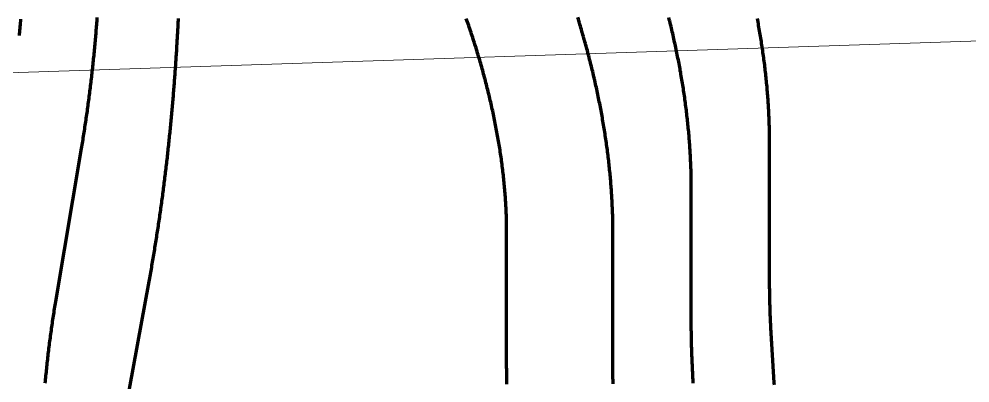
# Model space of a CAD drawing. Header units: millimetres. Extents: x 0 to 841, y 0 to 594.
# Drawn here: x 224.1 to 266.16, y 363.06 to 379.16 of the extents above; entities that cross this region are included whole.
import ezdxf

# ---------------------------------------------------------------- set-up
doc = ezdxf.new("R2010")
doc.units = ezdxf.units.MM
doc.layers.add('01-VISIBLE', color=7, linetype='CONTINUOUS', lineweight=70)
doc.layers.add('08-FINA', color=5, linetype='CONTINUOUS', lineweight=18)

msp = doc.modelspace()

# ---------------------------------------------------------------- linework, layer by layer
at = {"layer": '01-VISIBLE'}
for p, q in [((224.163, 379.163), (224.14, 378.909)), ((257.297, 367.833), (257.297, 373.775)), ((226.847, 373.432), (225.708, 366.664)), ((253.832, 365.982), (253.832, 371.774)), ((245.667, 363.833), (245.667, 369.774)), ((250.367, 363.833), (250.367, 369.774)), ((229.836, 367.548), (227.802, 356.491)), ((257.508, 363.062), (257.397, 364.787))]:
    msp.add_line(p, q, dxfattribs=at)
for points in [[(227.545, 379.231), (227.539, 379.151), (227.533, 379.071), (227.527, 378.991), (227.52, 378.911), (227.514, 378.832), (227.507, 378.752), (227.501, 378.672), (227.494, 378.592), (227.487, 378.513), (227.48, 378.433), (227.473, 378.353), (227.466, 378.273), (227.459, 378.194), (227.452, 378.114), (227.444, 378.034), (227.437, 377.955), (227.429, 377.875), (227.422, 377.795), (227.414, 377.716), (227.406, 377.636), (227.398, 377.556), (227.39, 377.477), (227.382, 377.397), (227.374, 377.318), (227.365, 377.238), (227.357, 377.158), (227.348, 377.079), (227.34, 376.999), (227.331, 376.92), (227.322, 376.84), (227.313, 376.761), (227.304, 376.681), (227.295, 376.602), (227.286, 376.522), (227.277, 376.443), (227.267, 376.363), (227.258, 376.284), (227.248, 376.204), (227.238, 376.125), (227.229, 376.045), (227.219, 375.966), (227.209, 375.887), (227.198, 375.807), (227.188, 375.728), (227.178, 375.649), (227.167, 375.569), (227.157, 375.49), (227.146, 375.411), (227.136, 375.331), (227.125, 375.252), (227.114, 375.173), (227.103, 375.093), (227.092, 375.014), (227.08, 374.935), (227.069, 374.856), (227.058, 374.776), (227.046, 374.697), (227.034, 374.618), (227.023, 374.539), (227.011, 374.46), (226.999, 374.381), (226.987, 374.302), (226.975, 374.222), (226.962, 374.143), (226.95, 374.064), (226.937, 373.985), (226.925, 373.906), (226.912, 373.827), (226.899, 373.748), (226.886, 373.669), (226.873, 373.59), (226.86, 373.511), (226.847, 373.432)], [(231.136, 379.185), (231.132, 379.104), (231.128, 379.024), (231.124, 378.944), (231.12, 378.864), (231.115, 378.784), (231.111, 378.704), (231.107, 378.624), (231.102, 378.543), (231.098, 378.463), (231.093, 378.383), (231.089, 378.303), (231.084, 378.223), (231.079, 378.143), (231.074, 378.063), (231.069, 377.983), (231.065, 377.903), (231.06, 377.822), (231.055, 377.742), (231.049, 377.662), (231.044, 377.582), (231.039, 377.502), (231.034, 377.422), (231.028, 377.342), (231.023, 377.262), (231.017, 377.182), (231.012, 377.102), (231.006, 377.022), (231.001, 376.942), (230.995, 376.862), (230.989, 376.782), (230.983, 376.701), (230.977, 376.621), (230.971, 376.541), (230.965, 376.461), (230.959, 376.381), (230.953, 376.301), (230.947, 376.221), (230.94, 376.141), (230.934, 376.061), (230.928, 375.981), (230.921, 375.901), (230.914, 375.821), (230.908, 375.741), (230.901, 375.661), (230.894, 375.581), (230.888, 375.501), (230.881, 375.422), (230.874, 375.342), (230.867, 375.262), (230.859, 375.182), (230.852, 375.102), (230.845, 375.022), (230.838, 374.942), (230.83, 374.862), (230.823, 374.782), (230.815, 374.702), (230.808, 374.622), (230.8, 374.542), (230.792, 374.463), (230.785, 374.383), (230.777, 374.303), (230.769, 374.223), (230.761, 374.143), (230.753, 374.063), (230.745, 373.983), (230.736, 373.904), (230.728, 373.824), (230.72, 373.744), (230.711, 373.664), (230.703, 373.584), (230.694, 373.504), (230.686, 373.425), (230.677, 373.345), (230.668, 373.265), (230.659, 373.185), (230.65, 373.106), (230.642, 373.026), (230.632, 372.946), (230.623, 372.866), (230.614, 372.787), (230.605, 372.707), (230.595, 372.627), (230.586, 372.548), (230.577, 372.468), (230.567, 372.388), (230.557, 372.308), (230.548, 372.229), (230.538, 372.149), (230.528, 372.07), (230.518, 371.99), (230.508, 371.91), (230.498, 371.831), (230.488, 371.751), (230.478, 371.671), (230.467, 371.592), (230.457, 371.512), (230.446, 371.433), (230.436, 371.353), (230.425, 371.274), (230.414, 371.194), (230.404, 371.115), (230.393, 371.035), (230.382, 370.955), (230.371, 370.876), (230.36, 370.796), (230.349, 370.717), (230.337, 370.638), (230.326, 370.558), (230.315, 370.479), (230.303, 370.399), (230.292, 370.32), (230.28, 370.24), (230.268, 370.161), (230.257, 370.082), (230.245, 370.002), (230.233, 369.923), (230.221, 369.844), (230.209, 369.764), (230.196, 369.685), (230.184, 369.606), (230.172, 369.526), (230.159, 369.447), (230.147, 369.368), (230.134, 369.288), (230.121, 369.209), (230.109, 369.13), (230.096, 369.051), (230.083, 368.972), (230.07, 368.892), (230.057, 368.813), (230.044, 368.734), (230.03, 368.655), (230.017, 368.576), (230.004, 368.497), (229.99, 368.418), (229.976, 368.338), (229.963, 368.259), (229.949, 368.18), (229.935, 368.101), (229.921, 368.022), (229.907, 367.943), (229.893, 367.864), (229.879, 367.785), (229.864, 367.706), (229.85, 367.627), (229.836, 367.548)], [(245.667, 369.774), (245.667, 369.854), (245.667, 369.934), (245.666, 370.014), (245.665, 370.094), (245.663, 370.174), (245.662, 370.255), (245.659, 370.335), (245.657, 370.415), (245.654, 370.495), (245.651, 370.575), (245.648, 370.655), (245.644, 370.735), (245.641, 370.815), (245.636, 370.895), (245.632, 370.975), (245.627, 371.055), (245.622, 371.135), (245.617, 371.215), (245.611, 371.295), (245.605, 371.375), (245.599, 371.455), (245.593, 371.535), (245.586, 371.614), (245.579, 371.694), (245.572, 371.774), (245.564, 371.854), (245.556, 371.934), (245.548, 372.013), (245.54, 372.093), (245.532, 372.173), (245.523, 372.252), (245.514, 372.332), (245.504, 372.411), (245.495, 372.491), (245.485, 372.571), (245.475, 372.65), (245.465, 372.729), (245.454, 372.809), (245.443, 372.888), (245.432, 372.968), (245.421, 373.047), (245.41, 373.126), (245.398, 373.206), (245.386, 373.285), (245.374, 373.364), (245.361, 373.443), (245.349, 373.522), (245.336, 373.601), (245.323, 373.68), (245.309, 373.759), (245.296, 373.838), (245.282, 373.917), (245.268, 373.996), (245.254, 374.075), (245.239, 374.154), (245.225, 374.233), (245.21, 374.311), (245.195, 374.39), (245.18, 374.469), (245.164, 374.547), (245.148, 374.626), (245.132, 374.704), (245.116, 374.783), (245.1, 374.861), (245.084, 374.94), (245.067, 375.018), (245.05, 375.096), (245.033, 375.175), (245.015, 375.253), (244.998, 375.331), (244.98, 375.409), (244.962, 375.487), (244.944, 375.565), (244.926, 375.643), (244.907, 375.721), (244.888, 375.799), (244.869, 375.877), (244.85, 375.955), (244.831, 376.033), (244.811, 376.11), (244.792, 376.188), (244.772, 376.266), (244.752, 376.343), (244.732, 376.421), (244.711, 376.498), (244.69, 376.576), (244.67, 376.653), (244.649, 376.73), (244.627, 376.808), (244.606, 376.885), (244.584, 376.962), (244.563, 377.039), (244.541, 377.116), (244.519, 377.193), (244.496, 377.27), (244.474, 377.347), (244.451, 377.424), (244.428, 377.501), (244.405, 377.577), (244.382, 377.654), (244.359, 377.731), (244.335, 377.807), (244.312, 377.884), (244.288, 377.96), (244.264, 378.037), (244.239, 378.113), (244.215, 378.19), (244.19, 378.266), (244.166, 378.342), (244.141, 378.418), (244.116, 378.494), (244.09, 378.57), (244.065, 378.646), (244.039, 378.722), (244.013, 378.798), (243.988, 378.874), (243.961, 378.95), (243.935, 379.025), (243.909, 379.101), (243.882, 379.176)], [(250.367, 369.774), (250.367, 369.854), (250.367, 369.934), (250.366, 370.014), (250.365, 370.094), (250.364, 370.175), (250.363, 370.255), (250.361, 370.335), (250.359, 370.415), (250.357, 370.495), (250.354, 370.575), (250.352, 370.655), (250.349, 370.735), (250.345, 370.815), (250.342, 370.896), (250.338, 370.976), (250.334, 371.056), (250.33, 371.136), (250.326, 371.216), (250.321, 371.296), (250.316, 371.376), (250.311, 371.456), (250.306, 371.536), (250.3, 371.616), (250.294, 371.696), (250.288, 371.775), (250.282, 371.855), (250.276, 371.935), (250.269, 372.015), (250.262, 372.095), (250.255, 372.175), (250.247, 372.255), (250.24, 372.334), (250.232, 372.414), (250.224, 372.494), (250.215, 372.574), (250.207, 372.653), (250.198, 372.733), (250.189, 372.813), (250.18, 372.892), (250.171, 372.972), (250.161, 373.051), (250.152, 373.131), (250.142, 373.211), (250.131, 373.29), (250.121, 373.369), (250.11, 373.449), (250.1, 373.528), (250.089, 373.608), (250.077, 373.687), (250.066, 373.766), (250.054, 373.846), (250.043, 373.925), (250.031, 374.004), (250.018, 374.083), (250.006, 374.163), (249.993, 374.242), (249.981, 374.321), (249.968, 374.4), (249.954, 374.479), (249.941, 374.558), (249.927, 374.637), (249.914, 374.716), (249.9, 374.795), (249.886, 374.874), (249.871, 374.953), (249.857, 375.032), (249.842, 375.11), (249.827, 375.189), (249.812, 375.268), (249.797, 375.346), (249.782, 375.425), (249.766, 375.504), (249.75, 375.582), (249.734, 375.661), (249.718, 375.739), (249.702, 375.818), (249.685, 375.896), (249.669, 375.975), (249.652, 376.053), (249.635, 376.131), (249.617, 376.21), (249.6, 376.288), (249.582, 376.366), (249.565, 376.444), (249.547, 376.522), (249.529, 376.6), (249.51, 376.678), (249.492, 376.756), (249.473, 376.834), (249.455, 376.912), (249.436, 376.99), (249.417, 377.068), (249.397, 377.146), (249.378, 377.224), (249.358, 377.301), (249.338, 377.379), (249.318, 377.457), (249.298, 377.534), (249.278, 377.612), (249.258, 377.689), (249.237, 377.767), (249.216, 377.844), (249.195, 377.921), (249.174, 377.999), (249.153, 378.076), (249.132, 378.153), (249.11, 378.23), (249.088, 378.308), (249.066, 378.385), (249.044, 378.462), (249.022, 378.539), (249, 378.616), (248.977, 378.693), (248.954, 378.769), (248.932, 378.846), (248.909, 378.923), (248.885, 379), (248.862, 379.076), (248.839, 379.153), (248.815, 379.23)], [(253.832, 371.774), (253.832, 371.854), (253.832, 371.935), (253.831, 372.015), (253.83, 372.095), (253.829, 372.175), (253.827, 372.255), (253.826, 372.335), (253.824, 372.415), (253.822, 372.496), (253.819, 372.576), (253.816, 372.656), (253.813, 372.736), (253.81, 372.816), (253.807, 372.896), (253.803, 372.976), (253.799, 373.056), (253.795, 373.136), (253.791, 373.216), (253.786, 373.296), (253.781, 373.376), (253.776, 373.456), (253.771, 373.536), (253.765, 373.616), (253.759, 373.696), (253.753, 373.776), (253.747, 373.856), (253.74, 373.936), (253.734, 374.016), (253.727, 374.095), (253.719, 374.175), (253.712, 374.255), (253.704, 374.335), (253.697, 374.415), (253.689, 374.494), (253.68, 374.574), (253.672, 374.654), (253.663, 374.733), (253.654, 374.813), (253.645, 374.893), (253.636, 374.972), (253.626, 375.052), (253.616, 375.131), (253.606, 375.211), (253.596, 375.29), (253.586, 375.37), (253.575, 375.449), (253.564, 375.529), (253.553, 375.608), (253.542, 375.688), (253.531, 375.767), (253.519, 375.846), (253.507, 375.925), (253.495, 376.005), (253.483, 376.084), (253.471, 376.163), (253.458, 376.242), (253.445, 376.321), (253.432, 376.4), (253.419, 376.479), (253.406, 376.558), (253.392, 376.637), (253.379, 376.716), (253.365, 376.795), (253.35, 376.874), (253.336, 376.953), (253.322, 377.032), (253.307, 377.111), (253.292, 377.189), (253.277, 377.268), (253.262, 377.347), (253.246, 377.426), (253.231, 377.504), (253.215, 377.583), (253.199, 377.661), (253.183, 377.74), (253.167, 377.818), (253.15, 377.897), (253.133, 377.975), (253.116, 378.053), (253.099, 378.132), (253.082, 378.21), (253.065, 378.288), (253.047, 378.366), (253.03, 378.445), (253.012, 378.523), (252.994, 378.601), (252.975, 378.679), (252.957, 378.757), (252.938, 378.835), (252.919, 378.913), (252.9, 378.991), (252.881, 379.068), (252.862, 379.146), (252.843, 379.224)], [(257.297, 373.775), (257.297, 373.855), (257.296, 373.935), (257.296, 374.015), (257.295, 374.095), (257.294, 374.175), (257.292, 374.256), (257.291, 374.336), (257.289, 374.416), (257.286, 374.496), (257.284, 374.576), (257.281, 374.656), (257.278, 374.736), (257.275, 374.816), (257.272, 374.896), (257.268, 374.976), (257.264, 375.056), (257.26, 375.137), (257.255, 375.217), (257.251, 375.297), (257.246, 375.377), (257.241, 375.457), (257.235, 375.537), (257.23, 375.616), (257.224, 375.696), (257.218, 375.776), (257.212, 375.856), (257.205, 375.936), (257.198, 376.016), (257.191, 376.096), (257.184, 376.176), (257.177, 376.255), (257.169, 376.335), (257.161, 376.415), (257.153, 376.495), (257.145, 376.574), (257.137, 376.654), (257.128, 376.734), (257.119, 376.813), (257.11, 376.893), (257.101, 376.973), (257.091, 377.052), (257.081, 377.132), (257.071, 377.211), (257.061, 377.291), (257.051, 377.37), (257.04, 377.45), (257.029, 377.529), (257.018, 377.609), (257.007, 377.688), (256.996, 377.767), (256.984, 377.847), (256.972, 377.926), (256.96, 378.005), (256.948, 378.084), (256.936, 378.163), (256.923, 378.243), (256.91, 378.322), (256.897, 378.401), (256.884, 378.48), (256.871, 378.559), (256.857, 378.638), (256.843, 378.717), (256.829, 378.796), (256.815, 378.875), (256.801, 378.954), (256.786, 379.032), (256.772, 379.111), (256.757, 379.19)], [(224.14, 378.909), (224.133, 378.828), (224.126, 378.748), (224.118, 378.668), (224.11, 378.587), (224.103, 378.507), (224.095, 378.427)], [(257.397, 364.787), (257.392, 364.867), (257.387, 364.947), (257.382, 365.028), (257.377, 365.108), (257.373, 365.188), (257.368, 365.268), (257.364, 365.348), (257.36, 365.428), (257.356, 365.508), (257.352, 365.588), (257.348, 365.668), (257.344, 365.749), (257.341, 365.829), (257.337, 365.909), (257.334, 365.989), (257.331, 366.069), (257.328, 366.149), (257.325, 366.229), (257.322, 366.31), (257.32, 366.39), (257.317, 366.47), (257.315, 366.55), (257.313, 366.63), (257.311, 366.711), (257.309, 366.791), (257.307, 366.871), (257.306, 366.951), (257.304, 367.031), (257.303, 367.112), (257.302, 367.192), (257.3, 367.272), (257.3, 367.352), (257.299, 367.432), (257.298, 367.513), (257.298, 367.593), (257.297, 367.673), (257.297, 367.753), (257.297, 367.833)], [(225.708, 366.664), (225.694, 366.584), (225.681, 366.504), (225.668, 366.425), (225.655, 366.345), (225.642, 366.265), (225.63, 366.185), (225.617, 366.105), (225.605, 366.026), (225.593, 365.946), (225.581, 365.866), (225.569, 365.786), (225.557, 365.706), (225.545, 365.626), (225.534, 365.546), (225.522, 365.466), (225.511, 365.386), (225.5, 365.306), (225.489, 365.226), (225.478, 365.146), (225.468, 365.066), (225.457, 364.985), (225.447, 364.905), (225.436, 364.825), (225.426, 364.745), (225.416, 364.665), (225.406, 364.585), (225.397, 364.504), (225.387, 364.424), (225.377, 364.344), (225.368, 364.264), (225.359, 364.183), (225.35, 364.103), (225.341, 364.023), (225.332, 363.942), (225.323, 363.862), (225.315, 363.782), (225.307, 363.701), (225.298, 363.621), (225.29, 363.54), (225.282, 363.46), (225.274, 363.38), (225.266, 363.299), (225.259, 363.219), (225.251, 363.138), (225.244, 363.058)], [(253.925, 363.048), (253.92, 363.129), (253.915, 363.211), (253.91, 363.292), (253.906, 363.374), (253.901, 363.455), (253.897, 363.537), (253.893, 363.618), (253.889, 363.699), (253.885, 363.781), (253.881, 363.862), (253.877, 363.944), (253.874, 364.025), (253.87, 364.107), (253.867, 364.188), (253.864, 364.27), (253.861, 364.351), (253.858, 364.433), (253.856, 364.514), (253.853, 364.596), (253.851, 364.677), (253.849, 364.759), (253.847, 364.84), (253.845, 364.922), (253.843, 365.004), (253.841, 365.085), (253.84, 365.167), (253.838, 365.248), (253.837, 365.33), (253.836, 365.411), (253.835, 365.493), (253.834, 365.574), (253.833, 365.656), (253.833, 365.737), (253.832, 365.819), (253.832, 365.901), (253.832, 365.982)], [(245.674, 363.016), (245.673, 363.097), (245.672, 363.179), (245.671, 363.261), (245.67, 363.342), (245.669, 363.424), (245.668, 363.506), (245.668, 363.588), (245.668, 363.669), (245.667, 363.751), (245.667, 363.833)], [(250.374, 363.031), (250.373, 363.111), (250.372, 363.191), (250.371, 363.271), (250.37, 363.351), (250.369, 363.432), (250.368, 363.512), (250.368, 363.592), (250.368, 363.672), (250.367, 363.752), (250.367, 363.833)], [(257.513, 362.982), (257.508, 363.062)]]:
    msp.add_lwpolyline(points, dxfattribs=at)
at = {"layer": '08-FINA'}
msp.add_line((51.498, 371.147), (296.073, 379.157), dxfattribs=at)

doc.saveas('drawing.dxf')
